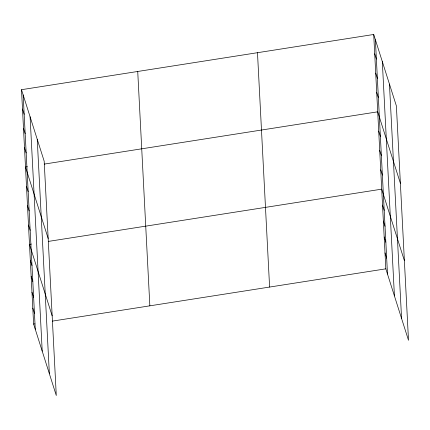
<?xml version="1.0" encoding="UTF-8"?>
<svg xmlns="http://www.w3.org/2000/svg" width="430" height="430" viewBox="0 0 430 430"><rect width="100%" height="100%" fill="white"/><g stroke="black" fill="none" stroke-linecap="round" stroke-linejoin="round"><path stroke-width="0.64" d="M21.5 89.693L44.172 161.164L56.287 395.519L33.615 324.053L21.5 89.693L373.713 34.481L396.385 105.947L408.5 340.307L385.828 268.836L373.713 34.481M27.434 166.727L25.499 167.033L48.171 238.5M44.225 164.099L377.712 111.816L400.384 183.287M31.433 244.068L29.498 244.369L52.17 315.84M48.224 241.434L381.711 189.157L404.377 260.623M33.615 324.053L34.911 323.849M52.342 321.119L385.828 268.836M374.713 53.815L376.379 59.077M375.712 73.148L377.379 78.41M376.712 92.482L378.379 97.744M378.712 131.15L380.378 136.412M379.712 150.484L381.378 155.751M380.711 169.818L382.377 175.085M382.533 205.094L384.205 210.356M383.356 221.025L385.027 226.293M384.183 236.962L385.85 242.23M385.006 252.899L386.672 258.161M22.5 109.032L24.171 114.294M23.499 128.366L25.171 133.628M24.499 147.7L26.171 152.962M26.499 186.367L28.17 191.629M27.498 205.701L29.17 210.963M28.498 225.035L30.17 230.303M30.32 260.306L31.992 265.573M31.148 276.243L32.814 281.51M31.97 292.18L33.637 297.442M32.793 308.116L34.465 313.379M389.451 84.097L401.572 318.458M382.313 61.592L394.428 295.947M375.379 39.743L387.5 274.098M257.484 52.702L269.599 287.057M137.729 71.471L149.85 305.832M37.238 139.315L49.359 373.675M30.1 116.804L42.215 351.165M23.172 94.96L35.287 329.315"/></g></svg>
